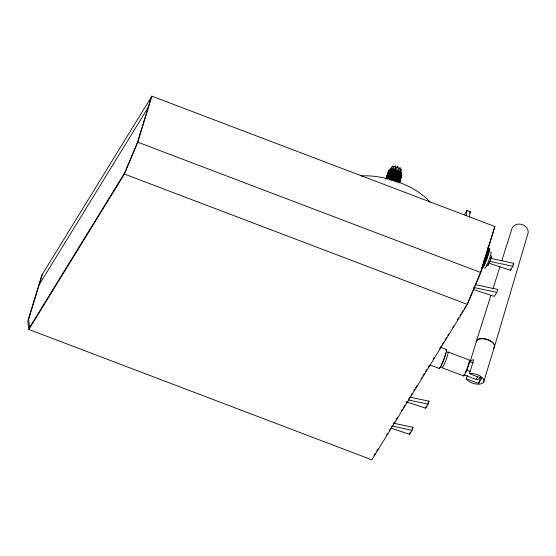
<?xml version="1.0" encoding="UTF-8"?>
<svg xmlns="http://www.w3.org/2000/svg" width="556" height="556" viewBox="0 0 556 556"><rect width="100%" height="100%" fill="white"/><g stroke="black" fill="none" stroke-linecap="round" stroke-linejoin="round"><path stroke-width="0.83" d="M386.35 178.775L387.469 175.133L388.762 174.438L390.013 170.073L392.473 169.601L395.413 169.955L399.118 171.54L400.987 173.27L399.118 171.54L396.407 170.247L392.473 169.601L390.103 170.066L389.339 170.372L388.199 174.765L387.087 175.592L385.975 179.025M395.858 170.24L394.739 173.882L394.072 174.327L390.368 174.111L389.693 173.5L389.457 174.195L387.998 174.751L386.886 178.393L387.428 178.81L388.672 174.445C391.91 173.368 395.754 174.285 398.339 176.44L397.179 180.818L397.728 181.402L398.534 181.284L398.277 181.972L398.756 182.639L396.442 180.283L393.738 178.99L389.798 178.351L387.337 178.817M399.681 172.061L398.513 176.447L399.653 177.642L397.783 175.911L395.073 174.619L394.739 173.882M486.674 253.147L488.383 253.793L489.037 252.056L489.134 251.618L487.216 250.971L487.737 249.38L489.447 250.026L488.919 251.618M486.187 260.243L484.484 259.596L486.861 253.084L488.564 253.731L486.576 259.61L484.415 264.837L482.712 264.183M399.833 169.844L401.418 169.427L400.702 172.179M466.011 215.638L466.998 210.536L470.355 211.815L469.375 216.916M488.522 253.293L486.813 252.646L487.431 250.971M400.945 173.229L401.474 174.389L400.139 178.761L400.487 179.491L399.952 178.184L401.425 173.896L400.945 173.229L398.311 182.014L397.95 180.672L397.005 180.811L394.232 179.338L393.405 178.254L394.517 174.612L395.796 174.236L396.908 170.588M388.693 171.755L388.422 171.22L387.087 175.383L387.358 176.127L386.149 178.865M400.216 180.582L400.167 179.31L400.709 178.768L400.139 178.761L400.598 178.163L399.611 177.6L399.875 176.912L399.125 177.016L399.284 176.301L398.339 176.44M494.632 346.096L528.2 232.728C528.721 224.513 516.357 220.732 512.194 227.835L501.811 260.757M42.444 274.15L28.606 319.408L29.628 327.366L124.732 172.673L137.464 142.35L151.295 97.091M28.87 329.472L124.426 174.056L137.798 142.183L151.871 96.16L494.854 226.528L480.787 272.551L467.408 304.417L371.86 459.84L28.87 329.472L27.8 321.104L41.867 275.081L151.871 96.16M386.927 177.281L388.151 172.304M386.879 178.073L388.804 170.761L390.103 170.066L387.428 178.81L388.352 177.878L389.026 178.483L392.112 178.719L393.405 178.254M387.991 174.431L388.88 171.512M387.087 178.406L389.339 170.372M390.368 174.111L389.249 177.76L388.13 178.601L390.805 169.858M388.915 178.413L391.591 169.67M388.894 173.715L389.471 174.23L390.249 174.042L391.702 169.74M389.249 177.76L389.798 178.351L392.473 169.601M389.561 179.922L390.006 178.469M389.798 178.351L391.348 174.091M390.59 173.382L391.132 173.979L391.57 173.368L392.682 169.719M390.298 179.831L393.419 169.629M390.597 179.998L391.042 178.545M390.229 177.739L390.743 178.379L391.264 177.816L392.383 174.174M391.57 173.368L392.084 174L392.605 173.444L393.717 169.795M391.285 179.949L394.406 169.747M391.667 180.179L392.112 178.719M391.264 177.816L391.73 178.497L392.334 177.989L393.446 174.348M392.605 173.444L393.071 174.125L393.669 173.618L394.788 169.976M392.293 180.158L395.413 169.955M392.738 180.443L393.182 178.983L394.454 178.608L395.573 174.966M393.294 180.45L396.407 170.247M393.787 180.79L394.232 179.338M394.26 180.818L397.373 170.616M394.795 181.221L395.24 179.762M397.505 175.891L396.393 179.532L395.615 179.796L396.574 175.39M398.84 171.512L397.728 175.161L396.949 175.418L397.908 171.019M395.163 181.249L398.284 171.046M395.726 181.715L396.171 180.262M395.997 181.742L399.118 171.54M396.727 182.278L399.847 172.075M397.79 181.388L400.466 172.645M401.286 173.813L401.71 174.521L399.257 182.535L398.61 182.556L401.425 173.896M398.61 182.556L400.091 178.267L399.611 177.6L400.313 177.538M399.02 182.403L399.695 180.22M399.389 182.493L399.833 181.041M400.056 180.311L400.952 177.392M399.549 182.764L401.71 174.521M399.542 182.98L400.438 180.061L400.167 179.31L400.661 179.331L401.773 175.689L401.474 174.389M391.07 428.183L409.584 434.305L410.265 432.068M409.584 434.305L412.031 430.309L412.941 427.328L393.919 423.248M406.325 401.793L425.646 408.18L426.327 405.943M425.646 408.18L428.092 404.184L429.003 401.203L409.98 397.123M480.697 271.891L494.854 226.528M488.981 249.915L489.343 248.727L487.633 248.08M465.052 372.735L466.692 370.074L469.354 361.372L473.177 362.832M470.091 361.963L476.603 340.675M470.216 361.567A9.494 4.802 17 0 1 472.683 359.92L473.726 359.739L469.466 373.66L470.362 373.507A9.494 4.802 17 0 1 482.837 378.247A9.494 4.802 17 0 1 479.189 384.175A9.494 4.802 17 0 1 466.72 379.435L466.317 378.789L467.318 375.508M473.441 289.488L494.374 296.411L496.821 292.414L497.731 289.433L475.401 284.644M488.689 263.113L510.429 270.299L510.881 268.805M510.429 270.299L512.875 266.303L513.786 263.322L490.621 258.352M466.317 378.789L478.591 383.452L480.592 376.898M483.595 382.194L494.604 346.186M476.624 340.592L490.906 295.319M492.984 288.738L499.99 266.519M482.254 266.532L483.393 266.963L483.65 266.428L484.283 264.746L483.143 264.315M487.369 249.818L487.814 248.525L489.523 249.178L489.051 250.721L489.447 250.026M481.357 269.813L483.393 266.539L483.393 266.963M467.721 303.041L480.447 272.711M401.14 174.278L401.502 173.541A6.186 3.127 17 0 0 396.15 168.809A6.186 3.127 17 0 0 389.589 170.24M489.016 250.005L489.475 249.067L487.772 248.414M487.341 250.068L487.737 249.38M39.247 284.596L148.104 107.537M387.087 175.592L387.768 175.161L387.31 174.862L387.483 175.62L386.865 176.106L387.358 176.127L387.039 175.946M373.973 455.524L375.335 453.314M376.69 451.104L378.052 448.894M386.656 434.896L387.56 433.423M389.374 430.476L390.277 429.003M391.632 426.793L392.543 425.326M393.446 423.853L394.809 421.643M396.164 419.432L397.526 417.222M401.599 410.592L402.502 409.119M403.413 407.645L404.768 405.435M406.13 403.225L407.034 401.752M408.848 398.805L409.751 397.332M411.106 395.121L412.017 393.648M413.824 390.701L414.734 389.228M415.638 387.754L417 385.544M421.073 378.914L421.976 377.441M422.887 375.967L424.242 373.757M425.604 371.547L426.959 369.337M428.322 367.127L429.225 365.653M433.298 359.023L434.208 357.55M439.643 348.716L441.45 345.769M442.361 344.296L443.716 342.086M445.078 339.876L446.433 337.666M447.795 335.456L448.699 333.982M452.772 327.352L453.682 325.879M457.303 319.985L458.665 317.775M460.02 315.565L460.924 314.091M461.834 312.618L463.19 310.408M464.552 308.198L465.907 305.988M412.128 428.662L412.941 427.328M427.779 403.197L429.003 401.203M512.973 264.649L513.786 263.322M463.829 374.737L476.075 379.394L477.715 376.732M478.591 383.452L481.739 378.323L469.466 373.66M464.545 214.526L466.998 210.536M469.535 213.143L470.355 211.815M393.829 167.564L392.89 166.181L391.605 168.016L391.514 167.106L390.861 169.232L391.452 168.524M396.963 167.849L397.874 166.633L398.652 168.656L400.146 167.884L400.487 170.101L401.418 169.427M388.422 171.22L389.534 170.393M397.874 166.633L396.108 167.69L395.219 166.015L393.53 167.453L392.89 166.181M388.206 171.734L388.825 171.248M400.438 180.061L400.042 179.824L400.661 179.331M399.757 180.283L400.438 179.852L400.042 179.824M489.343 248.727L488.092 248.365M398.735 168.711L400.146 167.884M396.796 174.66L396.039 174.987L395.796 174.236M395.462 179.039L394.704 179.359L394.454 178.608M398.562 175.71L397.783 175.911L397.728 175.161M397.227 180.081L396.442 180.283L396.393 179.532M398.277 181.972L398.979 181.916M388.672 174.445L388.22 174.021M386.816 176.676L387.386 176.683M387.998 174.751L387.692 174.403M489.718 261.334L512.875 266.303M473.663 287.445L496.821 292.414M408.243 399.931L428.092 404.184M392.182 426.056L412.031 430.309M396.769 170.636L397.22 170.796M487.716 249.665L489.419 250.311M487.334 251.409L489.037 252.056M486.702 253.647L488.411 254.294M486.201 254.731L487.904 255.378M486.013 255.308L487.716 255.955M486.069 255.579L487.779 256.226M485.861 256.219L487.57 256.872M485.416 257.08L487.119 257.734M485.193 257.692L486.896 258.345M485.117 258.276L486.827 258.922M484.874 258.957L486.576 259.61M485.972 260.792L484.262 260.145L484.067 261L485.77 261.647M485.499 262.328L483.532 261.939L485.242 262.585M483.289 262.501L484.992 263.148M483.546 263.78L484.686 264.211M482.914 264.788L484.054 265.226M482.511 265.997L483.65 266.428M481.593 267.735L482.726 268.166M137.798 142.183L480.787 272.551M124.426 174.056L467.408 304.417M440.998 347.451L446.412 349.509M448.018 351.969L469.577 360.163M466.692 370.074L470.522 371.533M442.041 367.752L463.6 375.946M429.962 364.931L439.233 368.454M400.139 178.761L400.091 178.267M401.828 175.119L401.502 174.938L401.091 175.911L401.55 176.21L401.376 175.453L401.773 175.689M387.087 175.383L387.483 175.62M394.517 174.612L393.669 173.618M393.182 178.983L392.334 177.989M387.56 178.087L388.116 178.566M395.219 166.015L395.844 168.301M476.263 341.794A9.494 4.802 17 0 1 488.022 339.751A9.494 4.802 17 0 1 493.297 348.264M447.677 352.17A8.437 0.952 -69.2 0 1 445.551 361.143A8.437 0.952 -69.2 0 1 441.978 366.571M469.236 360.364A8.437 0.952 -69.2 0 1 467.513 368.308A8.437 0.952 -69.2 0 1 463.461 375.613M479.189 378.149A2.641 2.259 31.6 0 1 476.075 379.394M476.235 341.877A9.494 4.802 17 0 1 486.827 339.438A9.494 4.802 17 0 1 494.242 347.382M446.183 350.099A9.494 1.07 -69.2 0 1 446.253 351.434M445.933 352.907A9.494 1.07 -69.2 0 1 441.179 365.459M440.428 366.814A9.494 1.07 -69.2 0 1 439.462 367.863M446.002 349.752A10.126 1.14 -69.2 0 1 443.931 359.287A10.126 1.14 -69.2 0 1 439.073 368.051M360.948 175.918A53.897 27.272 17 0 1 430.135 202.217M390.242 170.379A6.186 3.127 17 0 1 391.313 170.004M394.141 169.941A6.186 3.127 17 0 1 395.698 170.261M399.736 172.332A6.186 3.127 17 0 1 400.556 173.236M491.156 257.317A4.538 0.507 -69.2 0 1 490.733 258.964M489.982 261.111A4.538 0.507 -69.2 0 1 487.911 265.101M491.268 255.871A5.442 0.612 -69.2 0 1 490.072 261.167A5.442 0.612 -69.2 0 1 487.515 265.692M486.458 264.781A5.442 0.612 -69.2 0 1 486.132 265.219M488.126 253.918A8.625 0.973 -69.2 0 1 485.652 261.146M485.374 261.82A8.625 0.973 -69.2 0 1 484.547 263.711M484.283 264.281A8.625 0.973 -69.2 0 1 483.776 265.302M490.621 252.327A8.625 0.973 -69.2 0 1 490.149 256.622A8.625 0.973 -69.2 0 1 486.298 266.261L485.631 267.443A8.625 0.973 -69.2 0 1 484.672 267.881M487.973 247.684A11.85 1.334 -69.2 0 1 483.518 262.522"/></g></svg>
